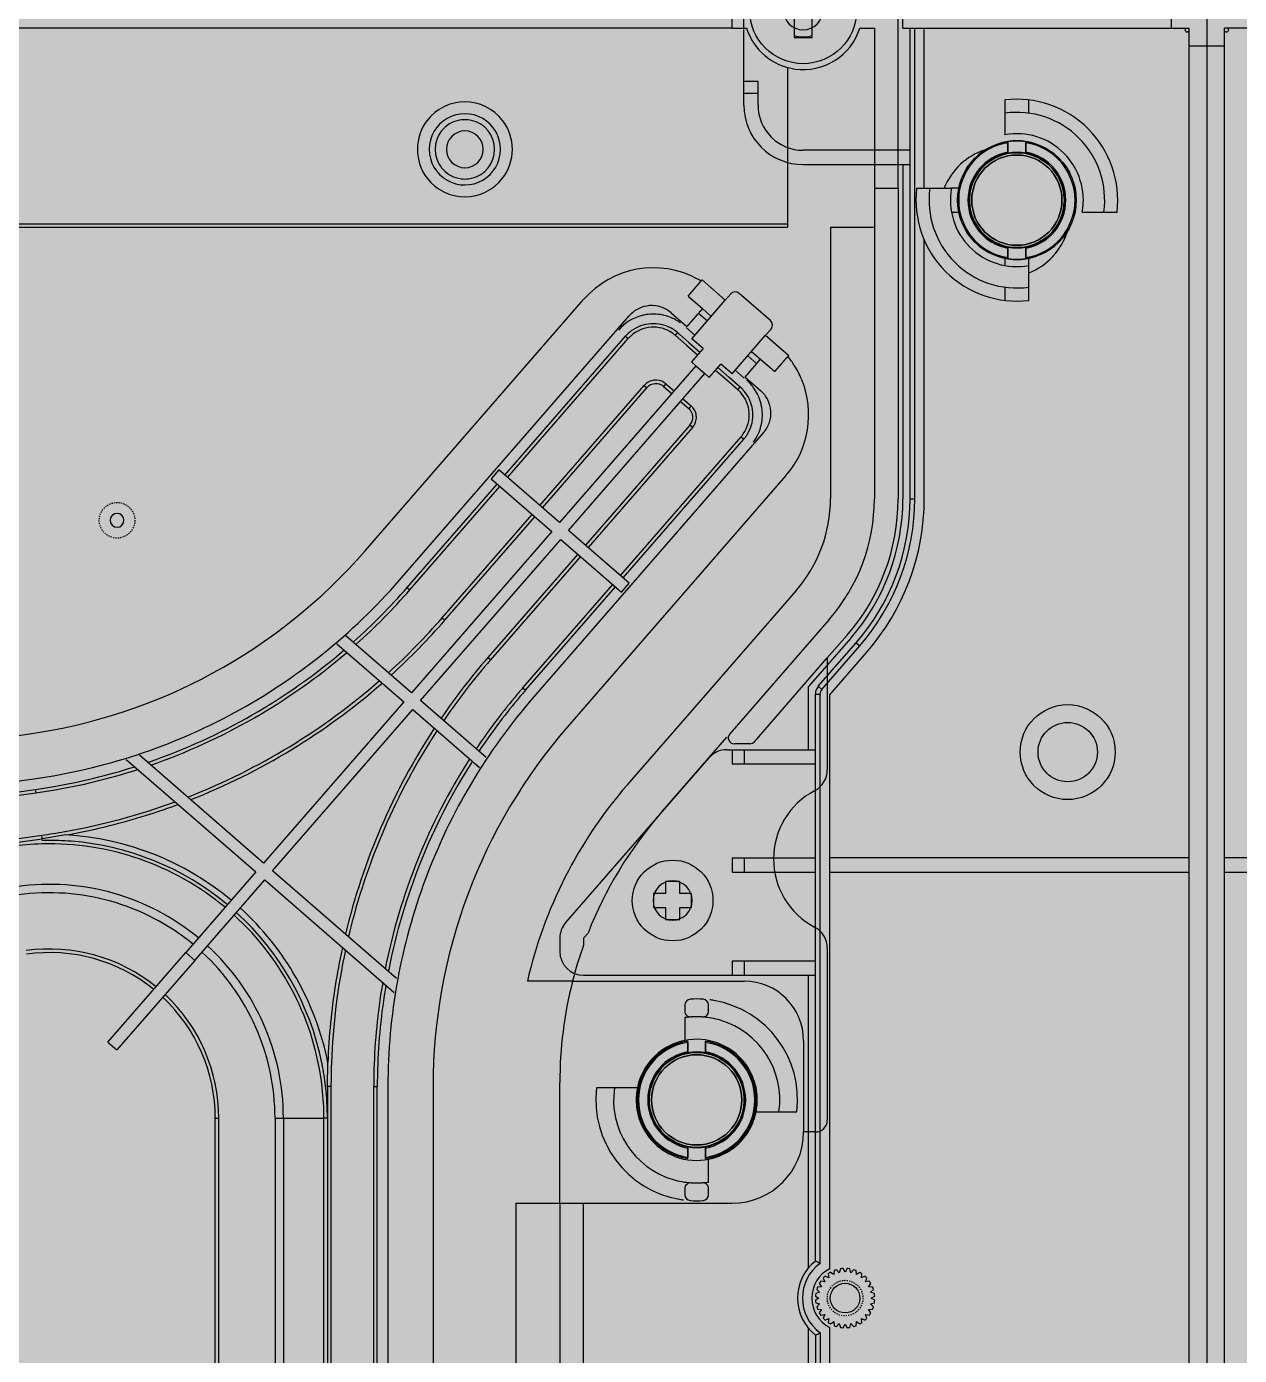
# Model space of a CAD drawing. Header units: millimetres. Extents: x -1070 to 42146, y 1440 to 12921.
# Drawn here: x 5762.3 to 5864.5, y 3154.5 to 3266.5 of the extents above; entities that cross this region are included whole.
import ezdxf

# ---------------------------------------------------------------- set-up
doc = ezdxf.new("R2010")
doc.units = ezdxf.units.MM
doc.linetypes.add('HIDDEN', pattern=[0.2, 0.1, -0.1])
for name, color, linetype in [('CITI-3MM实线CONTINUOUS', 7, 'Continuous'), ('CITIE-TAO实线CONTINUOUS', 7, 'Continuous'), ('CUPOST实线CONTINUOUS', 7, 'Continuous'), ('CUPOST隐藏线HIDDEN', 7, 'Continuous'), ('DW-PLUS-XIANGTI隐藏线HIDDEN', 7, 'Continuous'), ('M4-S_3实线CONTINUOUS', 7, 'Continuous'), ('M4-S实线CONTINUOUS', 7, 'Continuous'), ('QUE-PLATE-0314实线CONTINUOUS', 7, 'Continuous')]:
    doc.layers.add(name, color=color, linetype=linetype)

msp = doc.modelspace()

# ---------------------------------------------------------------- hatches: boundary and pattern name
at = {"lineweight": -3}
h = msp.add_hatch(color=256, dxfattribs=at)
h.dxf.hatch_style = 1
h.paths.add_polyline_path([(5611.757, 3767.826), (5611.757, 2767.826), (6111.757, 2767.826), (6111.757, 3767.826)])

# ---------------------------------------------------------------- linework, layer by layer
at = {"color": 1, "lineweight": -3}
msp.add_line((5861.757, 3767.826), (5861.757, 2767.826), dxfattribs=at)
at = {"color": 7, "linetype": 'Continuous', "lineweight": -3}
for p, q in [((5835.757, 3252.826), (5835.757, 3282.826)), ((5821.757, 3269.326), (5821.757, 3266.326)), ((5821.757, 3266.326), (5737.357, 3266.326)), ((5821.757, 3266.326), (5822.987, 3266.326)), ((5832.526, 3266.326), (5833.757, 3266.326)), ((5833.757, 3266.326), (5833.757, 3252.826)), ((5826.457, 3249.561), (5826.457, 3262.998)), ((5845.007, 3256.668), (5845.007, 3256.769)), ((5846.507, 3256.769), (5846.507, 3256.668)), ((5845.007, 3256.668), (5845.007, 3255.882)), ((5845.007, 3255.882), (5845.007, 3255.78)), ((5846.507, 3256.668), (5846.507, 3255.882)), ((5846.507, 3255.78), (5846.507, 3255.882)), ((5833.757, 3252.826), (5835.757, 3252.826)), ((5833.757, 3252.826), (5833.757, 3226.673)), ((5835.757, 3252.826), (5835.757, 3226.673)), ((5642.018, 3249.561), (5826.457, 3249.561)), ((5826.457, 3249.811), (5711.097, 3249.811)), ((5830.057, 3249.561), (5830.057, 3226.673)), ((5830.057, 3249.561), (5833.757, 3249.561)), ((5845.007, 3247.871), (5845.007, 3247.77)), ((5845.007, 3247.77), (5845.007, 3246.984)), ((5846.507, 3247.77), (5846.507, 3247.871)), ((5846.507, 3247.77), (5846.507, 3246.984)), ((5845.007, 3246.882), (5845.007, 3246.984)), ((5846.507, 3246.984), (5846.507, 3246.882)), ((5818.056, 3243.743), (5819.237, 3245.101)), ((5819.237, 3245.101), (5821.199, 3243.395)), ((5790.856, 3222.285), (5809.252, 3243.446)), ((5818.056, 3243.743), (5819.264, 3242.693)), ((5818.378, 3240.15), (5821.199, 3243.395)), ((5821.199, 3243.395), (5821.658, 3243.924)), ((5825.005, 3241.677), (5822.364, 3243.973)), ((5816.631, 3242.332), (5817.951, 3241.184)), ((5819.264, 3242.693), (5817.951, 3241.184)), ((5818.936, 3242.316), (5819.69, 3241.66)), ((5819.264, 3242.693), (5820.018, 3242.037)), ((5793.724, 3219.792), (5813.104, 3242.085)), ((5817.886, 3241.108), (5818.641, 3240.452)), ((5802.63, 3228.665), (5812.799, 3240.362)), ((5802.856, 3228.468), (5813.025, 3240.166)), ((5812.799, 3240.362), (5813.025, 3240.166)), ((5817.172, 3240.668), (5816.975, 3240.442)), ((5816.975, 3240.442), (5817.919, 3239.622)), ((5817.172, 3240.668), (5817.361, 3240.504)), ((5817.361, 3240.504), (5818.116, 3239.848)), ((5819.322, 3239.33), (5818.378, 3240.15)), ((5821.774, 3237.198), (5824.595, 3240.443)), ((5824.595, 3240.443), (5825.055, 3240.971)), ((5824.595, 3240.443), (5826.558, 3238.737)), ((5817.919, 3239.622), (5818.862, 3238.802)), ((5818.116, 3239.848), (5819.059, 3239.028)), ((5819.322, 3239.33), (5818.337, 3238.198)), ((5823.414, 3239.085), (5824.169, 3238.429)), ((5818.715, 3237.87), (5807.234, 3224.663)), ((5818.337, 3238.198), (5818.715, 3237.87)), ((5818.715, 3237.87), (5819.469, 3237.214)), ((5819.847, 3236.886), (5820.831, 3238.018)), ((5821.512, 3236.896), (5820.569, 3237.716)), ((5821.774, 3237.198), (5820.831, 3238.018)), ((5822.857, 3236.919), (5824.169, 3238.429)), ((5823.086, 3238.707), (5823.841, 3238.051)), ((5824.169, 3238.429), (5825.377, 3237.379)), ((5825.377, 3237.379), (5826.558, 3238.737)), ((5807.988, 3224.006), (5819.469, 3237.214)), ((5819.469, 3237.214), (5819.847, 3236.886)), ((5821.315, 3236.67), (5820.372, 3237.49)), ((5822.258, 3235.849), (5821.315, 3236.67)), ((5822.455, 3236.076), (5821.512, 3236.896)), ((5822.037, 3237.5), (5822.791, 3236.844)), ((5822.857, 3236.919), (5824.178, 3235.771)), ((5805.573, 3226.106), (5814.365, 3236.219)), ((5805.8, 3225.909), (5814.591, 3236.022)), ((5814.365, 3236.219), (5814.591, 3236.022)), ((5816.199, 3236.347), (5816.002, 3236.121)), ((5816.002, 3236.121), (5816.681, 3235.53)), ((5816.199, 3236.347), (5816.878, 3235.757)), ((5822.258, 3235.849), (5822.455, 3236.076)), ((5817.436, 3234.874), (5818.115, 3234.284)), ((5817.633, 3235.101), (5818.312, 3234.51)), ((5818.312, 3234.51), (5818.115, 3234.284)), ((5824.424, 3232.244), (5805.045, 3209.951)), ((5818.214, 3232.873), (5809.422, 3222.76)), ((5818.44, 3232.676), (5809.649, 3222.563)), ((5818.44, 3232.676), (5818.214, 3232.873)), ((5812.366, 3220.201), (5822.535, 3231.899)), ((5812.592, 3220.005), (5822.761, 3231.703)), ((5822.535, 3231.899), (5822.761, 3231.703)), ((5802.122, 3229.106), (5801.466, 3228.352)), ((5807.234, 3224.663), (5802.122, 3229.106)), ((5794.404, 3219.201), (5801.974, 3227.91)), ((5794.63, 3219.004), (5802.2, 3227.713)), ((5801.466, 3228.352), (5806.578, 3223.908)), ((5826.308, 3228.619), (5807.913, 3207.458)), ((5797.347, 3216.642), (5804.917, 3225.351)), ((5797.573, 3216.446), (5805.144, 3225.154)), ((5806.578, 3223.908), (5794.769, 3210.323)), ((5795.523, 3209.667), (5807.332, 3223.252)), ((5807.332, 3223.252), (5812.445, 3218.808)), ((5813.101, 3219.563), (5807.988, 3224.006)), ((5808.766, 3222.005), (5801.196, 3213.297)), ((5808.993, 3221.808), (5801.422, 3213.1)), ((5794.404, 3219.201), (5794.63, 3219.004)), ((5804.139, 3210.738), (5811.71, 3219.447)), ((5804.366, 3210.541), (5811.936, 3219.25)), ((5812.445, 3218.808), (5813.101, 3219.563)), ((5827.162, 3218.932), (5818.776, 3209.284)), ((5797.347, 3216.642), (5797.573, 3216.446)), ((5829.955, 3216.504), (5821.568, 3206.857)), ((5788.483, 3214.462), (5794.113, 3209.568)), ((5794.769, 3210.323), (5789.245, 3215.124)), ((5829.788, 3213.264), (5831.464, 3215.192)), ((5801.422, 3213.1), (5801.196, 3213.297)), ((5823.648, 3206.201), (5829.788, 3213.264)), ((5829.788, 3213.264), (5829.788, 3203.842)), ((5801.047, 3204.866), (5795.523, 3209.667)), ((5804.139, 3210.738), (5804.366, 3210.541)), ((5794.113, 3209.568), (5782.303, 3195.984)), ((5783.058, 3195.328), (5794.867, 3208.912)), ((5794.867, 3208.912), (5800.496, 3204.019)), ((5818.776, 3209.284), (5812.927, 3202.556)), ((5720.412, 3200.94), (5762.419, 3206.844)), ((5815.719, 3200.128), (5821.321, 3206.572)), ((5823.271, 3206.029), (5821.946, 3206.029)), ((5770.736, 3204.714), (5781.647, 3195.229)), ((5782.303, 3195.984), (5771.849, 3205.071)), ((5720.941, 3197.177), (5762.947, 3203.081)), ((5721.066, 3196.286), (5763.073, 3202.19)), ((5721.108, 3195.989), (5763.115, 3201.893)), ((5763.073, 3202.19), (5763.115, 3201.893)), ((5721.609, 3192.424), (5763.616, 3198.328)), ((5761.024, 3197.661), (5763.657, 3198.031)), ((5763.657, 3198.031), (5763.616, 3198.328)), ((5765.654, 3198.349), (5763.657, 3198.031)), ((5781.647, 3195.229), (5775.743, 3188.436)), ((5793.512, 3186.24), (5783.058, 3195.328)), ((5776.498, 3187.78), (5782.402, 3194.573)), ((5782.402, 3194.573), (5793.314, 3185.088)), ((5809.634, 3190.08), (5809.257, 3189.646)), ((5809.257, 3189.646), (5809.257, 3189.07)), ((5769.182, 3180.889), (5775.743, 3188.436)), ((5775.743, 3188.436), (5776.498, 3187.78)), ((5829.788, 3188.809), (5829.788, 3174.326)), ((5776.498, 3187.78), (5769.937, 3180.233)), ((5808.329, 3186.029), (5804.522, 3186.029)), ((5808.329, 3186.029), (5822.788, 3186.029)), ((5817.788, 3184.013), (5817.788, 3183.512)), ((5819.788, 3183.512), (5819.788, 3184.013)), ((5817.788, 3182.957), (5817.788, 3181.03)), ((5769.182, 3180.889), (5769.937, 3180.233)), ((5818.038, 3180.871), (5818.038, 3180.972)), ((5818.038, 3180.871), (5818.038, 3180.085)), ((5819.538, 3180.972), (5819.538, 3180.871)), ((5819.538, 3180.871), (5819.538, 3180.085)), ((5827.788, 3181.029), (5827.788, 3175.029)), ((5818.038, 3180.085), (5818.038, 3179.984)), ((5819.538, 3179.984), (5819.538, 3180.085)), ((5787.68, 3177.148), (5787.718, 3179.169)), ((5807.257, 3167.326), (5807.257, 3177.494)), ((5787.68, 3177.148), (5787.68, 3174.488)), ((5787.98, 3177.148), (5787.68, 3177.148)), ((5787.98, 3177.148), (5787.98, 3134.728)), ((5791.58, 3177.148), (5791.88, 3177.148)), ((5791.58, 3134.728), (5791.58, 3177.148)), ((5791.88, 3134.728), (5791.88, 3177.148)), ((5792.78, 3177.148), (5792.78, 3134.728)), ((5796.58, 3177.148), (5796.58, 3134.728)), ((5811.86, 3177.029), (5810.347, 3177.029)), ((5813.787, 3177.029), (5811.86, 3177.029)), ((5823.789, 3175.029), (5825.716, 3175.029)), ((5825.716, 3175.029), (5827.229, 3175.029)), ((5827.788, 3175.029), (5827.788, 3173.326)), ((5778.23, 3134.728), (5778.23, 3174.488)), ((5778.23, 3174.488), (5778.53, 3174.488)), ((5778.53, 3134.728), (5778.53, 3174.488)), ((5783.266, 3174.488), (5783.973, 3174.488)), ((5783.266, 3174.488), (5783.266, 3134.728)), ((5783.973, 3174.488), (5787.388, 3174.488)), ((5783.973, 3174.488), (5783.973, 3134.728)), ((5787.68, 3174.488), (5787.388, 3174.488)), ((5787.388, 3134.728), (5787.388, 3174.488)), ((5787.68, 3174.488), (5787.68, 3134.728)), ((5828.788, 3173.326), (5827.788, 3173.326)), ((5818.038, 3172.074), (5818.038, 3171.973)), ((5818.038, 3171.973), (5818.038, 3171.187)), ((5819.538, 3171.973), (5819.538, 3172.074)), ((5819.538, 3171.973), (5819.538, 3171.187)), ((5818.038, 3171.086), (5818.038, 3171.187)), ((5819.538, 3171.187), (5819.538, 3171.086)), ((5819.788, 3169.101), (5819.788, 3171.028)), ((5817.788, 3168.546), (5817.788, 3168.045)), ((5819.788, 3168.045), (5819.788, 3168.546)), ((5803.557, 3167.326), (5803.557, 3118.326)), ((5803.557, 3167.326), (5807.257, 3167.326)), ((5807.257, 3167.326), (5807.257, 3118.326)), ((5807.257, 3167.326), (5817.788, 3167.326)), ((5809.257, 3118.326), (5809.257, 3167.326)), ((5817.788, 3167.326), (5818.257, 3167.326)), ((5818.257, 3167.326), (5819.319, 3167.326)), ((5819.319, 3167.326), (5819.788, 3167.326)), ((5819.788, 3167.326), (5821.788, 3167.326))]:
    msp.add_line(p, q, dxfattribs=at)
for centre, radius, start, end in [((5827.757, 3267.826), 1.65, 180, 0), ((5827.757, 3267.826), 5, 197.4576, 261.97455), ((5827.757, 3267.826), 5, 261.97455, 342.5424), ((5799.257, 3256.107), 4, 37.54339, 142.45661), ((5799.257, 3256.107), 3, 59.93589, 120.0659), ((5799.257, 3256.107), 4, 142.45661, 180), ((5799.257, 3256.107), 3, 120.0659, 180), ((5799.257, 3256.107), 2.5, 102.85635, 180), ((5799.257, 3256.107), 2.5, 77.14317, 102.85635), ((5799.257, 3256.107), 2.5, 0, 77.14317), ((5799.257, 3256.107), 3, 0, 59.93589), ((5799.257, 3256.107), 4, 0, 37.54339), ((5799.257, 3256.107), 1.55, 90, 180), ((5799.257, 3256.107), 1.55, 0, 90), ((5845.757, 3251.826), 5, 98.62693, 180), ((5845.757, 3251.826), 5, 81.37307, 98.62693), ((5845.757, 3251.826), 5, 0, 81.37307), ((5799.257, 3256.107), 4, 180, 217.54339), ((5799.257, 3256.107), 3, 180, 239.93589), ((5799.257, 3256.107), 2.5, 180, 257.14317), ((5799.257, 3256.107), 1.55, 180, 270), ((5799.257, 3256.107), 1.55, 270, 0), ((5799.257, 3256.107), 2.5, 282.85635, 0), ((5799.257, 3256.107), 3, 300.0659, 0), ((5799.257, 3256.107), 4, 322.45661, 0), ((5845.757, 3251.826), 4.9, 98.80437, 261.19563), ((5845.757, 3251.826), 4.125, 100.47568, 259.52432), ((5845.757, 3251.826), 4.025, 100.739, 180), ((5845.757, 3251.826), 4, 100.74093, 177.39131), ((5845.757, 3251.826), 4, 100.74093, 177.39131), ((5845.757, 3251.826), 3.8, 0, 180), ((5845.757, 3251.826), 4.025, 79.261, 100.739), ((5845.757, 3251.826), 4, 79.25907, 100.74093), ((5845.757, 3251.826), 4, 79.25907, 100.74093), ((5845.757, 3251.826), 4, 2.60869, 79.25907), ((5845.757, 3251.826), 4.9, 278.80437, 81.19563), ((5845.757, 3251.826), 4.125, 280.47568, 79.52432), ((5845.757, 3251.826), 4.025, 0, 79.261), ((5799.257, 3256.107), 4, 217.54339, 322.45661), ((5799.257, 3256.107), 3, 239.93589, 300.0659), ((5799.257, 3256.107), 2.5, 257.14317, 282.85635), ((5845.757, 3251.826), 5, 180, 261.37307), ((5845.757, 3251.826), 4.025, 180, 259.261), ((5845.757, 3251.826), 4, 177.39131, 180), ((5845.757, 3251.826), 4, 177.39131, 180), ((5845.757, 3251.826), 4, 180, 182.60869), ((5845.757, 3251.826), 4, 180, 182.60869), ((5845.757, 3251.826), 4, 182.60869, 259.25907), ((5845.757, 3251.826), 4, 182.60869, 259.25907), ((5845.757, 3251.826), 3.8, 180, 0), ((5845.757, 3251.826), 4, 280.74093, 357.39131), ((5845.757, 3251.826), 4.025, 280.739, 0), ((5845.757, 3251.826), 5, 278.62693, 0), ((5845.757, 3251.826), 4, 0, 2.60869), ((5845.757, 3251.826), 4, 0, 2.60869), ((5845.757, 3251.826), 4, 357.39131, 0), ((5845.757, 3251.826), 4.025, 259.261, 280.739), ((5845.757, 3251.826), 4, 259.25907, 280.74093), ((5845.757, 3251.826), 4, 259.25907, 280.74093), ((5845.757, 3251.826), 5, 261.37307, 278.62693), ((5815.139, 3238.329), 7.8, 61.46966, 139), ((5815.139, 3238.329), 7.8, 58.96677, 61.46966), ((5822.036, 3243.596), 0.5, 49, 139), ((5814.991, 3240.445), 2.5, 116.50006, 139), ((5814.991, 3240.445), 2.5, 94.00012, 116.50006), ((5815.139, 3238.329), 3.9, 98.98723, 104.01277), ((5815.139, 3238.329), 3.9, 89.01277, 98.98723), ((5814.991, 3240.445), 2.5, 71.50007, 94.00012), ((5815.139, 3238.329), 3.9, 68.98723, 89.01277), ((5814.991, 3240.445), 2.5, 49, 71.50007), ((5815.139, 3238.329), 3.9, 104.01277, 139), ((5815.139, 3238.329), 2.8, 55.0428, 132.95761), ((5815.139, 3238.329), 3.1, 61.08702, 126.91298), ((5815.139, 3238.329), 3.9, 54.06268, 68.98723), ((5815.139, 3238.329), 3.1, 49, 61.08702), ((5824.677, 3241.299), 0.5, 319, 49), ((5815.139, 3238.329), 3.1, 126.91298, 139), ((5815.139, 3238.329), 2.8, 132.95761, 139), ((5815.139, 3238.329), 2.8, 49, 55.0428), ((5820.421, 3233.736), 7.8, 32.34887, 39.03323), ((5820.421, 3233.736), 7.8, 22.35635, 32.34887), ((5815.346, 3235.366), 1.3, 101.53963, 139), ((5815.346, 3235.366), 1.3, 86.4981, 101.53963), ((5815.346, 3235.366), 1.3, 49, 86.4981), ((5820.421, 3233.736), 3.9, 34, 49), ((5820.421, 3233.736), 7.8, 319, 22.35635), ((5815.346, 3235.366), 1, 116.5, 139), ((5815.346, 3235.366), 1, 71.5, 116.5), ((5815.346, 3235.366), 1, 49, 71.5), ((5820.421, 3233.736), 2.8, 42.99881, 49), ((5820.421, 3233.736), 3.1, 36.91298, 49), ((5820.421, 3233.736), 2.8, 325.00142, 42.99881), ((5820.421, 3233.736), 3.1, 331.08702, 36.91298), ((5820.421, 3233.736), 3.9, 23.98723, 34), ((5822.538, 3233.884), 2.5, 26.50006, 49), ((5817.459, 3233.529), 1.3, 11.53963, 49), ((5820.421, 3233.736), 3.9, 14.01277, 23.98723), ((5820.421, 3233.736), 3.9, 8.98723, 14.01277), ((5820.421, 3233.736), 3.9, 359.01277, 8.98723), ((5822.538, 3233.884), 2.5, 4.00012, 26.50006), ((5817.459, 3233.529), 1, 41.29166, 49), ((5817.459, 3233.529), 1, 26.5, 41.29166), ((5817.459, 3233.529), 1, 319, 341.5), ((5817.459, 3233.529), 1, 341.5, 26.5), ((5817.459, 3233.529), 1.3, 319, 356.4981), ((5817.459, 3233.529), 1.3, 356.4981, 11.53963), ((5820.421, 3233.736), 3.9, 324.06268, 359.01277), ((5822.538, 3233.884), 2.5, 341.50007, 4.00012), ((5820.421, 3233.736), 2.8, 319, 325.00142), ((5820.421, 3233.736), 3.1, 325.10772, 331.08702), ((5822.538, 3233.884), 2.5, 319, 341.50007), ((5820.421, 3233.736), 3.1, 319, 325.10772), ((5818.257, 3226.673), 11.8, 319, 0), ((5818.257, 3226.673), 15.5, 319, 0), ((5818.257, 3226.673), 17.5, 319, 0), ((5769.96, 3224.857), 0.584, 0, 180), ((5769.96, 3224.857), 0.584, 180, 0), ((5755.989, 3252.594), 46.2, 278, 319), ((5755.989, 3252.594), 50, 308.75, 319), ((5755.989, 3252.594), 50.9, 311.74737, 319), ((5755.989, 3252.594), 51.2, 311.75065, 319), ((5755.989, 3252.594), 54.8, 312.26337, 319), ((5755.989, 3252.594), 55.1, 312.26623, 319), ((5755.989, 3252.594), 50, 288.25, 308.75), ((5755.989, 3252.594), 50.9, 289.17406, 310.57134), ((5755.989, 3252.594), 51.2, 289.17969, 310.56441), ((5755.989, 3252.594), 51.2, 310.56441, 310.62108), ((5842.78, 3177.148), 55.1, 139, 145.73377), ((5842.78, 3177.148), 54.8, 139, 145.73663), ((5755.989, 3252.594), 54.8, 291.47342, 311.1751), ((5755.989, 3252.594), 55.1, 291.47835, 311.1692), ((5755.989, 3252.594), 55.1, 311.1692, 311.21796), ((5842.78, 3177.148), 50, 139, 149.25), ((5842.78, 3177.148), 51.2, 140.21218, 146.24935), ((5842.78, 3177.148), 50.9, 140.22139, 146.25263), ((5842.78, 3177.148), 51.2, 139, 140.21218), ((5842.78, 3177.148), 50.9, 139, 140.22139), ((5842.78, 3177.148), 46.2, 139, 180), ((5842.78, 3177.148), 55.1, 146.8308, 166.52165), ((5842.78, 3177.148), 54.8, 146.8249, 166.52658), ((5842.78, 3177.148), 55.1, 146.78204, 146.8308), ((5821.946, 3206.529), 0.5, 139, 270), ((5823.271, 3206.529), 0.5, 270, 319), ((5755.989, 3252.594), 50, 278, 288.25), ((5755.989, 3252.594), 50.9, 279.62101, 287.67722), ((5755.989, 3252.594), 50.9, 288.98595, 289.17406), ((5842.78, 3177.148), 51.2, 147.43559, 168.82031), ((5842.78, 3177.148), 50.9, 147.58153, 168.82594), ((5842.78, 3177.148), 51.2, 147.37892, 147.43559), ((5842.78, 3177.148), 50.9, 147.42866, 147.58153), ((5755.989, 3252.594), 51.2, 279.6511, 287.67345), ((5755.989, 3252.594), 51.2, 287.67345, 287.8813), ((5827.788, 3203.842), 2, 297.83402, 0), ((5755.989, 3252.594), 50.9, 278, 279.62101), ((5755.989, 3252.594), 51.2, 278, 279.6511), ((5842.78, 3177.148), 50, 149.25, 169.75), ((5841.757, 3177.494), 38.2, 139, 167.08986), ((5831.757, 3196.326), 6.5, 117.83402, 242.16598), ((5755.989, 3252.594), 54.8, 280.0977, 290.12754), ((5755.989, 3252.594), 55.1, 283.60127, 290.12376), ((5755.989, 3252.594), 55.1, 290.12376, 290.29941), ((5755.989, 3252.594), 54.8, 291.3148, 291.47342), ((5841.757, 3177.494), 34.5, 139, 158.60486), ((5755.989, 3252.594), 54.8, 278, 280.02285), ((5755.989, 3252.594), 54.8, 280.02285, 280.0977), ((5755.989, 3252.594), 55.1, 280.09386, 283.60127), ((5764.28, 3174.488), 23.107, 91.63222, 98), ((5764.28, 3174.488), 23.107, 91.54462, 91.63222), ((5764.28, 3174.488), 23.4, 91.52023, 91.5978), ((5764.28, 3174.488), 23.107, 50.23988, 91.54462), ((5764.28, 3174.488), 23.4, 90.71821, 91.52023), ((5764.28, 3174.488), 23.4, 88.15331, 90.71821), ((5764.28, 3174.488), 23.4, 85.5251, 88.15331), ((5764.28, 3174.488), 23.9, 50.19874, 86.72459), ((5764.28, 3174.488), 23.4, 50.22436, 85.5251), ((5764.28, 3174.488), 19.693, 50.45489, 98), ((5816.757, 3192.826), 1.65, 0, 180), ((5764.28, 3174.488), 18.986, 50.50909, 98), ((5764.28, 3174.488), 23.4, 11.46857, 47.77564), ((5764.28, 3174.488), 23.9, 11.29629, 47.80126), ((5816.757, 3192.826), 1.65, 180, 0), ((5764.28, 3174.488), 23.107, 6.45538, 47.76012), ((5842.78, 3177.148), 54.8, 166.52658, 166.6852), ((5827.788, 3188.809), 2, 0, 62.16598), ((5764.28, 3174.488), 14.25, 51.01079, 98), ((5764.28, 3174.488), 13.95, 51.05405, 98), ((5764.28, 3174.488), 18.986, 0, 47.49091), ((5764.28, 3174.488), 19.693, 0, 47.54511), ((5842.78, 3177.148), 55.1, 167.87626, 174.39879), ((5842.78, 3177.148), 54.8, 167.87246, 177.9023), ((5842.78, 3177.148), 55.1, 167.70059, 167.87626), ((5841.757, 3177.494), 34.5, 160.39514, 165.67725), ((5842.78, 3177.148), 50.9, 168.82594, 169.01405), ((5842.78, 3177.148), 51.2, 170.32655, 178.34889), ((5842.78, 3177.148), 50.9, 170.32278, 178.37899), ((5842.78, 3177.148), 51.2, 170.1187, 170.32655), ((5842.78, 3177.148), 50, 169.75, 180), ((5841.757, 3177.494), 34.5, 165.67725, 180), ((5822.788, 3181.029), 5, 0, 90), ((5764.28, 3174.488), 13.95, 0, 46.94595), ((5764.28, 3174.488), 14.25, 0, 46.98921), ((5818.288, 3184.013), 0.5, 93.58332, 180), ((5818.788, 3176.029), 8.5, 86.41668, 93.58332), ((5819.288, 3184.013), 0.5, 0, 86.41668), ((5818.788, 3176.029), 8.5, 80.15881, 82.46232), ((5818.788, 3176.029), 8.5, 353.24367, 80.15881), ((5818.288, 3183.512), 0.5, 180, 273.82255), ((5818.788, 3176.029), 7, 95.29417, 98.21321), ((5818.788, 3176.029), 7, 86.17745, 93.82255), ((5819.288, 3183.512), 0.5, 266.17745, 0), ((5818.788, 3176.029), 7, 79.76053, 86.17743), ((5818.788, 3176.029), 7, 73.4912, 79.76053), ((5842.78, 3177.148), 55.1, 174.39879, 177.89668), ((5818.788, 3176.029), 7, 351.78679, 73.4912), ((5818.788, 3176.029), 5.1, 112.43022, 168.69227), ((5818.788, 3176.029), 5, 98.62693, 177.53429), ((5818.788, 3176.029), 4.9, 98.80437, 261.19563), ((5818.788, 3176.029), 5.1, 101.30773, 112.43022), ((5818.788, 3176.029), 5.1, 69.95103, 101.30773), ((5818.788, 3176.029), 5, 0, 81.37307), ((5818.788, 3176.029), 4.9, 278.80437, 81.19563), ((5818.788, 3176.029), 5.1, 13.77913, 69.95103), ((5818.788, 3176.029), 4.125, 100.47568, 259.52432), ((5818.788, 3176.029), 4.025, 100.739, 180), ((5818.788, 3176.029), 4, 100.74093, 177.39131), ((5818.788, 3176.029), 4, 100.74093, 177.39131), ((5818.788, 3176.029), 3.8, 0, 180), ((5818.788, 3176.029), 4.025, 79.261, 100.739), ((5818.788, 3176.029), 4, 79.25907, 100.74093), ((5818.788, 3176.029), 4, 79.25907, 100.74093), ((5818.788, 3176.029), 4, 2.60869, 79.25907), ((5818.788, 3176.029), 4.125, 280.47568, 79.52432), ((5818.788, 3176.029), 4.025, 0, 79.261), ((5764.28, 3174.488), 23.4, 11.31535, 11.46857), ((5764.28, 3174.488), 23.4, 6.59611, 11.31535), ((5842.78, 3177.148), 54.8, 177.97711, 180), ((5842.78, 3177.148), 54.8, 177.9023, 177.97711), ((5842.78, 3177.148), 51.2, 178.34889, 180), ((5842.78, 3177.148), 50.9, 178.37899, 180), ((5818.788, 3176.029), 5.1, 355.1169, 13.77913), ((5764.28, 3174.488), 23.107, 6.36775, 6.45538), ((5764.28, 3174.488), 23.107, 0, 6.36775), ((5764.28, 3174.488), 23.4, 6.48835, 6.59611), ((5764.28, 3174.488), 23.4, 6.41733, 6.48835), ((5764.28, 3174.488), 23.4, 0, 6.41733), ((5818.788, 3176.029), 8.5, 173.24367, 260.15881), ((5818.788, 3176.029), 7, 171.78679, 253.4912), ((5818.788, 3176.029), 5.1, 175.09521, 193.74717), ((5818.788, 3176.029), 5.1, 168.69227, 175.09521), ((5818.788, 3176.029), 5, 177.53429, 180), ((5818.788, 3176.029), 4, 177.39131, 180), ((5818.788, 3176.029), 4, 177.39131, 180), ((5818.788, 3176.029), 4, 0, 2.60869), ((5818.788, 3176.029), 5, 180, 261.37307), ((5818.788, 3176.029), 4.025, 180, 259.261), ((5818.788, 3176.029), 4, 180, 182.60869), ((5818.788, 3176.029), 4, 180, 182.60869), ((5818.788, 3176.029), 4, 182.60869, 259.25907), ((5818.788, 3176.029), 4, 182.60869, 259.25907), ((5818.788, 3176.029), 3.8, 180, 0), ((5818.788, 3176.029), 4, 280.74093, 357.39131), ((5818.788, 3176.029), 4.025, 280.739, 0), ((5818.788, 3176.029), 5, 278.62693, 357.53429), ((5818.788, 3176.029), 5.1, 292.43022, 348.69227), ((5818.788, 3176.029), 4, 357.39131, 0), ((5818.788, 3176.029), 5, 357.53429, 0), ((5818.788, 3176.029), 5.1, 348.69227, 355.1169), ((5818.788, 3176.029), 5.1, 193.74717, 249.93616), ((5828.788, 3174.326), 1, 270, 0), ((5821.788, 3173.326), 6, 270, 0), ((5818.788, 3176.029), 4.025, 259.261, 280.739), ((5818.788, 3176.029), 4, 259.25907, 280.74093), ((5818.788, 3176.029), 5.1, 249.93616, 281.30773), ((5818.788, 3176.029), 5.1, 281.30773, 292.43022), ((5818.788, 3176.029), 7, 253.4912, 259.76053), ((5818.788, 3176.029), 7, 259.76053, 266.17743), ((5818.288, 3168.546), 0.5, 86.17745, 180), ((5818.788, 3176.029), 7, 266.17745, 273.82255), ((5819.288, 3168.546), 0.5, 0, 93.82255), ((5818.788, 3176.029), 7, 275.29417, 278.21321), ((5818.788, 3176.029), 8.5, 260.15881, 262.46232), ((5818.288, 3168.045), 0.5, 180, 266.41668), ((5818.788, 3176.029), 8.5, 266.41668, 273.58332), ((5819.288, 3168.045), 0.5, 273.58332, 0)]:
    msp.add_arc(centre, radius, start, end, dxfattribs=at)
at = {"layer": 'CITI-3MM实线CONTINUOUS', "color": 7, "lineweight": -3}
for centre, radius in [((5845.757, 3251.826), 4), ((5845.757, 3251.826), 3.8), ((5818.788, 3176.029), 4), ((5818.788, 3176.029), 3.8)]:
    msp.add_circle(centre, radius, dxfattribs=at)
at = {"layer": 'CITIE-TAO实线CONTINUOUS', "color": 7, "lineweight": -3}
for p, q in [((5845.007, 3255.78), (5845.007, 3256.769)), ((5846.507, 3255.78), (5846.507, 3256.769)), ((5845.007, 3246.882), (5845.007, 3247.871)), ((5846.507, 3246.882), (5846.507, 3247.871)), ((5818.038, 3179.984), (5818.038, 3180.972)), ((5819.538, 3179.984), (5819.538, 3180.972)), ((5818.038, 3171.086), (5818.038, 3172.074)), ((5819.538, 3171.086), (5819.538, 3172.074))]:
    msp.add_line(p, q, dxfattribs=at)
for centre, radius in [((5845.757, 3251.826), 5), ((5845.757, 3251.826), 4.025), ((5818.788, 3176.029), 4.025)]:
    msp.add_circle(centre, radius, dxfattribs=at)
for centre, radius, start, end in [((5845.757, 3251.826), 4.9, 98.80437, 261.19563), ((5845.757, 3251.826), 4.125, 100.47568, 259.52432), ((5845.757, 3251.826), 4.9, 278.80437, 81.19563), ((5845.757, 3251.826), 4.125, 280.47568, 79.52432), ((5818.788, 3176.029), 5, 98.62693, 180), ((5818.788, 3176.029), 4.9, 98.80437, 261.19563), ((5818.788, 3176.029), 4.9, 278.80437, 81.19563), ((5818.788, 3176.029), 4.125, 100.47568, 259.52432), ((5818.788, 3176.029), 4.125, 280.47568, 79.52432), ((5818.788, 3176.029), 5, 278.62693, 0)]:
    msp.add_arc(centre, radius, start, end, dxfattribs=at)
at = {"layer": 'CUPOST实线CONTINUOUS', "color": 7, "lineweight": -3}
for p, q in [((5859.986, 3266.326), (5859.913, 3266.138)), ((5860.069, 3265.982), (5860.257, 3266.055)), ((5863.257, 3266.055), (5863.445, 3265.982)), ((5863.601, 3266.138), (5863.527, 3266.326)), ((5830.359, 3161.647), (5830.333, 3161.308)), ((5830.798, 3161.471), (5830.567, 3161.72)), ((5830.899, 3161.795), (5830.798, 3161.471)), ((5831.288, 3161.526), (5831.118, 3161.82)), ((5831.458, 3161.82), (5831.288, 3161.526)), ((5831.778, 3161.471), (5831.677, 3161.795)), ((5832.009, 3161.72), (5831.778, 3161.471)), ((5832.243, 3161.308), (5832.217, 3161.647)), ((5829.114, 3160.561), (5829.306, 3160.28)), ((5829.568, 3160.698), (5829.232, 3160.748)), ((5829.444, 3161.014), (5829.568, 3160.698)), ((5829.916, 3161.046), (5829.6, 3161.17)), ((5829.866, 3161.382), (5829.916, 3161.046)), ((5830.333, 3161.308), (5830.053, 3161.499)), ((5832.523, 3161.499), (5832.243, 3161.308)), ((5832.66, 3161.046), (5832.71, 3161.382)), ((5832.976, 3161.17), (5832.66, 3161.046)), ((5833.008, 3160.698), (5833.132, 3161.014)), ((5833.344, 3160.748), (5833.008, 3160.698)), ((5833.27, 3160.28), (5833.461, 3160.561)), ((5828.794, 3159.496), (5829.088, 3159.326)), ((5829.088, 3159.326), (5828.794, 3159.156)), ((5829.143, 3159.815), (5828.818, 3159.715)), ((5828.894, 3160.047), (5829.143, 3159.815)), ((5829.306, 3160.28), (5828.967, 3160.255)), ((5833.609, 3160.255), (5833.27, 3160.28)), ((5833.433, 3159.815), (5833.682, 3160.047)), ((5833.757, 3159.715), (5833.433, 3159.815)), ((5833.488, 3159.326), (5833.782, 3159.496)), ((5833.782, 3159.156), (5833.488, 3159.326)), ((5828.818, 3158.936), (5829.143, 3158.836)), ((5829.143, 3158.836), (5828.894, 3158.605)), ((5828.967, 3158.397), (5829.306, 3158.371)), ((5829.306, 3158.371), (5829.114, 3158.091)), ((5833.27, 3158.371), (5833.609, 3158.397)), ((5833.461, 3158.091), (5833.27, 3158.371)), ((5833.433, 3158.836), (5833.757, 3158.936)), ((5833.682, 3158.605), (5833.433, 3158.836)), ((5829.232, 3157.904), (5829.568, 3157.954)), ((5829.568, 3157.954), (5829.444, 3157.638)), ((5829.6, 3157.482), (5829.916, 3157.606)), ((5829.916, 3157.606), (5829.866, 3157.27)), ((5830.053, 3157.152), (5830.333, 3157.344)), ((5830.333, 3157.344), (5830.359, 3157.005)), ((5830.567, 3156.932), (5830.798, 3157.181)), ((5830.798, 3157.181), (5830.899, 3156.856)), ((5831.118, 3156.832), (5831.288, 3157.126)), ((5831.288, 3157.126), (5831.458, 3156.832)), ((5831.677, 3156.856), (5831.778, 3157.181)), ((5831.778, 3157.181), (5832.009, 3156.932)), ((5832.217, 3157.005), (5832.243, 3157.344)), ((5832.243, 3157.344), (5832.523, 3157.152)), ((5832.66, 3157.606), (5832.976, 3157.482)), ((5832.71, 3157.27), (5832.66, 3157.606)), ((5833.008, 3157.954), (5833.344, 3157.904)), ((5833.132, 3157.638), (5833.008, 3157.954))]:
    msp.add_line(p, q, dxfattribs=at)
msp.add_circle((5831.288, 3159.326), 1.25, dxfattribs=at)
for centre, start, end in [((5861.757, 3267.826), 222.46752, 227.53242), ((5861.757, 3267.826), 312.4675, 317.5324), ((5831.288, 3159.326), 106.75326, 111.81816), ((5831.288, 3159.326), 93.89612, 98.96102), ((5831.288, 3159.326), 81.0389, 86.10388), ((5831.288, 3159.326), 68.18176, 73.24666), ((5831.288, 3159.326), 145.32468, 150.38958), ((5831.288, 3159.326), 132.46754, 137.53244), ((5831.288, 3159.326), 119.6104, 124.6753), ((5831.288, 3159.326), 55.32462, 60.38952), ((5831.288, 3159.326), 42.46748, 47.53238), ((5831.288, 3159.326), 29.61034, 34.67524), ((5831.288, 3159.326), 171.03896, 176.10386), ((5831.288, 3159.326), 158.18182, 163.24672), ((5831.288, 3159.326), 16.7532, 21.8181), ((5831.288, 3159.326), 3.89606, 8.96096), ((5831.288, 3159.326), 183.8961, 188.961), ((5831.288, 3159.326), 196.75324, 201.81814), ((5831.288, 3159.326), 338.18178, 343.24668), ((5831.288, 3159.326), 351.03892, 356.10382), ((5831.288, 3159.326), 209.61038, 214.67528), ((5831.288, 3159.326), 222.46752, 227.53242), ((5831.288, 3159.326), 235.32466, 240.38956), ((5831.288, 3159.326), 299.61036, 304.67526), ((5831.288, 3159.326), 312.4675, 317.5324), ((5831.288, 3159.326), 325.32464, 330.38954), ((5831.288, 3159.326), 248.1818, 253.2467), ((5831.288, 3159.326), 261.03894, 266.10384), ((5831.288, 3159.326), 273.89608, 278.96098), ((5831.288, 3159.326), 286.75322, 291.81812)]:
    msp.add_arc(centre, 2.5, start, end, dxfattribs=at)
at = {"layer": 'CUPOST隐藏线HIDDEN', "color": 5, "linetype": 'HIDDEN', "lineweight": -3}
msp.add_circle((5831.288, 3159.326), 1.5, dxfattribs=at)
at = {"layer": 'DW-PLUS-XIANGTI隐藏线HIDDEN', "color": 5, "linetype": 'HIDDEN', "lineweight": -3}
msp.add_circle((5769.96, 3224.857), 1.5, dxfattribs=at)
at = {"layer": 'M4-S_3实线CONTINUOUS', "color": 7, "lineweight": -3}
for p, q in [((5817.357, 3194.426), (5816.157, 3194.426)), ((5816.157, 3194.426), (5816.157, 3193.426)), ((5817.357, 3193.426), (5817.357, 3194.426)), ((5816.157, 3193.426), (5815.157, 3193.426)), ((5815.157, 3193.426), (5815.157, 3192.226)), ((5818.357, 3193.426), (5817.357, 3193.426)), ((5818.357, 3192.226), (5818.357, 3193.426)), ((5815.157, 3192.226), (5816.157, 3192.226)), ((5816.157, 3192.226), (5816.157, 3191.226)), ((5817.357, 3192.226), (5818.357, 3192.226)), ((5817.357, 3191.226), (5817.357, 3192.226)), ((5816.157, 3191.226), (5817.357, 3191.226))]:
    msp.add_line(p, q, dxfattribs=at)
msp.add_circle((5816.757, 3192.826), 3.4, dxfattribs=at)
at = {"layer": 'M4-S实线CONTINUOUS', "color": 7, "lineweight": -3}
for p, q in [((5827.007, 3267.076), (5827.007, 3265.526)), ((5828.507, 3265.526), (5828.507, 3267.076)), ((5827.007, 3265.526), (5828.507, 3265.526))]:
    msp.add_line(p, q, dxfattribs=at)
msp.add_circle((5827.757, 3267.826), 4.5, dxfattribs=at)
at = {"layer": 'QUE-PLATE-0314实线CONTINUOUS', "color": 7, "lineweight": -3}
for p, q in [((5822.757, 3259.826), (5822.757, 3275.826)), ((5836.157, 3266.326), (5836.157, 3269.326)), ((5858.757, 3269.326), (5858.757, 3266.326)), ((5836.157, 3266.326), (5860.257, 3266.326)), ((5836.757, 3226.673), (5836.757, 3266.326)), ((5837.157, 3226.673), (5837.157, 3266.326)), ((5837.957, 3252.826), (5837.957, 3266.326)), ((5859.986, 3266.326), (5859.913, 3266.138)), ((5860.257, 3266.055), (5860.069, 3265.982)), ((5860.257, 3054.226), (5860.257, 3266.326)), ((5863.257, 3054.226), (5863.257, 3266.326)), ((5887.357, 3266.326), (5863.257, 3266.326)), ((5863.257, 3266.055), (5863.445, 3265.982)), ((5863.601, 3266.138), (5863.527, 3266.326)), ((5860.257, 3264.826), (5863.257, 3264.826)), ((5823.957, 3261.826), (5822.757, 3261.826)), ((5823.957, 3259.826), (5823.957, 3261.826)), ((5823.957, 3260.826), (5822.757, 3260.826)), ((5844.757, 3260.267), (5844.757, 3257.336)), ((5846.757, 3259.158), (5846.757, 3260.267)), ((5836.757, 3256.026), (5827.757, 3256.026)), ((5827.757, 3254.826), (5836.757, 3254.826)), ((5836.157, 3254.826), (5836.157, 3226.673)), ((5837.316, 3252.826), (5840.247, 3252.826)), ((5840.868, 3252.826), (5840.247, 3252.826)), ((5840.258, 3250.826), (5840.868, 3250.826)), ((5851.267, 3250.826), (5854.198, 3250.826)), ((5837.957, 3226.673), (5837.957, 3248.448)), ((5844.757, 3246.937), (5844.757, 3246.327)), ((5846.757, 3246.316), (5846.757, 3246.937)), ((5846.757, 3243.385), (5846.757, 3246.316)), ((5844.757, 3244.494), (5844.757, 3243.385)), ((5836.757, 3226.673), (5837.157, 3226.673)), ((5831.766, 3214.93), (5828.188, 3210.814)), ((5829.033, 3210.872), (5832.219, 3214.536)), ((5829.335, 3210.609), (5832.521, 3214.274)), ((5832.219, 3214.536), (5832.521, 3214.274)), ((5829.988, 3210.141), (5833.124, 3213.749)), ((5828.188, 3210.814), (5828.188, 3205.529)), ((5829.033, 3210.872), (5829.335, 3210.609)), ((5828.788, 3162.448), (5828.788, 3210.216)), ((5828.788, 3210.216), (5829.188, 3210.216)), ((5829.188, 3162.25), (5829.188, 3210.216)), ((5829.988, 3161.806), (5829.988, 3210.141)), ((5821.325, 3205.529), (5828.788, 3205.529)), ((5821.788, 3205.529), (5821.788, 3204.329)), ((5822.788, 3205.529), (5822.788, 3204.329)), ((5819.816, 3204.841), (5807.747, 3190.958)), ((5821.788, 3204.329), (5828.788, 3204.329)), ((5821.788, 3196.426), (5828.788, 3196.426)), ((5821.788, 3196.426), (5821.788, 3195.226)), ((5822.788, 3196.426), (5822.788, 3195.226)), ((5860.257, 3196.426), (5829.988, 3196.426)), ((5893.525, 3196.426), (5863.257, 3196.426)), ((5821.788, 3195.226), (5828.788, 3195.226)), ((5829.988, 3195.226), (5860.257, 3195.226)), ((5863.257, 3195.226), (5893.525, 3195.226)), ((5807.257, 3189.646), (5807.257, 3188.529)), ((5821.788, 3187.729), (5828.788, 3187.729)), ((5821.788, 3187.729), (5821.788, 3186.529)), ((5822.788, 3187.729), (5822.788, 3186.529)), ((5809.257, 3186.529), (5828.788, 3186.529)), ((5828.188, 3186.529), (5828.188, 3161.854)), ((5830.359, 3161.647), (5830.333, 3161.308)), ((5830.798, 3161.471), (5830.567, 3161.72)), ((5830.899, 3161.795), (5830.798, 3161.471)), ((5831.288, 3161.526), (5831.118, 3161.82)), ((5831.458, 3161.82), (5831.288, 3161.526)), ((5831.778, 3161.471), (5831.677, 3161.795)), ((5832.009, 3161.72), (5831.778, 3161.471)), ((5832.243, 3161.308), (5832.217, 3161.647)), ((5829.114, 3160.561), (5829.306, 3160.28)), ((5829.568, 3160.698), (5829.232, 3160.748)), ((5829.444, 3161.014), (5829.568, 3160.698)), ((5829.916, 3161.046), (5829.6, 3161.17)), ((5829.866, 3161.382), (5829.916, 3161.046)), ((5830.333, 3161.308), (5830.053, 3161.499)), ((5832.523, 3161.499), (5832.243, 3161.308)), ((5832.66, 3161.046), (5832.71, 3161.382)), ((5832.976, 3161.17), (5832.66, 3161.046)), ((5833.008, 3160.698), (5833.132, 3161.014)), ((5833.344, 3160.748), (5833.008, 3160.698)), ((5833.27, 3160.28), (5833.461, 3160.561)), ((5828.794, 3159.496), (5829.088, 3159.326)), ((5829.088, 3159.326), (5828.794, 3159.156)), ((5829.143, 3159.815), (5828.818, 3159.715)), ((5828.894, 3160.047), (5829.143, 3159.815)), ((5829.306, 3160.28), (5828.967, 3160.255)), ((5833.609, 3160.255), (5833.27, 3160.28)), ((5833.433, 3159.815), (5833.682, 3160.047)), ((5833.757, 3159.715), (5833.433, 3159.815)), ((5833.488, 3159.326), (5833.782, 3159.496)), ((5833.782, 3159.156), (5833.488, 3159.326)), ((5828.818, 3158.936), (5829.143, 3158.836)), ((5829.143, 3158.836), (5828.894, 3158.605)), ((5828.967, 3158.397), (5829.306, 3158.371)), ((5829.306, 3158.371), (5829.114, 3158.091)), ((5833.27, 3158.371), (5833.609, 3158.397)), ((5833.461, 3158.091), (5833.27, 3158.371)), ((5833.433, 3158.836), (5833.757, 3158.936)), ((5833.682, 3158.605), (5833.433, 3158.836)), ((5829.232, 3157.904), (5829.568, 3157.954)), ((5829.568, 3157.954), (5829.444, 3157.638)), ((5829.6, 3157.482), (5829.916, 3157.606)), ((5829.916, 3157.606), (5829.866, 3157.27)), ((5830.053, 3157.152), (5830.333, 3157.344)), ((5830.333, 3157.344), (5830.359, 3157.005)), ((5830.567, 3156.932), (5830.798, 3157.181)), ((5830.798, 3157.181), (5830.899, 3156.856)), ((5831.118, 3156.832), (5831.288, 3157.126)), ((5831.288, 3157.126), (5831.458, 3156.832)), ((5831.677, 3156.856), (5831.778, 3157.181)), ((5831.778, 3157.181), (5832.009, 3156.932)), ((5832.217, 3157.005), (5832.243, 3157.344)), ((5832.243, 3157.344), (5832.523, 3157.152)), ((5832.66, 3157.606), (5832.976, 3157.482)), ((5832.71, 3157.27), (5832.66, 3157.606)), ((5833.008, 3157.954), (5833.344, 3157.904)), ((5833.132, 3157.638), (5833.008, 3157.954)), ((5828.188, 3156.798), (5828.188, 3128.854)), ((5828.788, 3156.203), (5828.788, 3129.448)), ((5829.188, 3156.402), (5829.188, 3129.25)), ((5829.988, 3128.806), (5829.988, 3156.846))]:
    msp.add_line(p, q, dxfattribs=at)
for radius in [4, 2.5]:
    msp.add_circle((5850.038, 3205.326), radius, dxfattribs=at)
for centre, radius, start, end in [((5827.757, 3267.826), 2.25, 250.51388, 289.48312), ((5861.757, 3267.826), 2.5, 222.46752, 227.53242), ((5861.757, 3267.826), 2.5, 312.4675, 317.5324), ((5845.757, 3251.826), 8.5, 353.24367, 96.75633), ((5827.757, 3259.826), 5, 180, 270), ((5827.757, 3259.826), 3.8, 180, 270), ((5845.757, 3251.826), 7.4, 352.23357, 97.76643), ((5845.757, 3251.826), 5.6, 349.71344, 100.28656), ((5844.757, 3250.826), 5.5, 107.3945, 158.67631), ((5845.757, 3251.826), 8.5, 173.24367, 276.75633), ((5845.757, 3251.826), 7.4, 172.23357, 277.76643), ((5845.757, 3251.826), 5.6, 169.71344, 280.28656), ((5844.757, 3250.826), 5.5, 291.32369, 342.74201), ((5818.257, 3226.673), 17.9, 319, 0), ((5818.257, 3226.673), 18.5, 319, 0), ((5818.257, 3226.673), 18.9, 319, 0), ((5818.257, 3226.673), 19.7, 319, 0), ((5829.788, 3210.216), 1, 139, 180), ((5829.788, 3210.216), 0.6, 139, 180), ((5821.325, 3203.529), 2, 90, 139), ((5809.257, 3189.646), 2, 139, 180), ((5809.257, 3188.529), 2, 180, 270), ((5831.288, 3159.326), 4, 128.6822, 231.31784), ((5831.288, 3159.326), 3.6, 125.68534, 234.31469), ((5831.288, 3159.326), 2.8, 117.664, 242.336), ((5821.399, 3147.054), 17.075, 62.86243, 64.36079), ((5831.288, 3159.326), 2.5, 106.75326, 111.81816), ((5831.288, 3159.326), 2.5, 93.89612, 98.96102), ((5831.288, 3159.326), 2.5, 81.0389, 86.10388), ((5831.288, 3159.326), 2.5, 68.18176, 73.24666), ((5831.288, 3159.326), 2.5, 145.32468, 150.38958), ((5831.288, 3159.326), 2.5, 132.46754, 137.53244), ((5831.288, 3159.326), 2.5, 119.6104, 124.6753), ((5831.288, 3159.326), 2.5, 55.32462, 60.38952), ((5831.288, 3159.326), 2.5, 42.46748, 47.53238), ((5831.288, 3159.326), 2.5, 29.61034, 34.67524), ((5831.288, 3159.326), 2.5, 171.03896, 176.10386), ((5831.288, 3159.326), 2.5, 158.18182, 163.24672), ((5831.288, 3159.326), 2.5, 16.7532, 21.8181), ((5831.288, 3159.326), 2.5, 3.89606, 8.96096), ((5831.288, 3159.326), 2.5, 183.8961, 188.961), ((5831.288, 3159.326), 2.5, 196.75324, 201.81814), ((5831.288, 3159.326), 2.5, 338.18178, 343.24668), ((5831.288, 3159.326), 2.5, 351.03892, 356.10382), ((5831.288, 3159.326), 2.5, 209.61038, 214.67528), ((5831.288, 3159.326), 2.5, 222.46752, 227.53242), ((5831.288, 3159.326), 2.5, 235.32466, 240.38956), ((5831.288, 3159.326), 2.5, 299.61036, 304.67526), ((5831.288, 3159.326), 2.5, 312.4675, 317.5324), ((5831.288, 3159.326), 2.5, 325.32464, 330.38954), ((5821.399, 3171.597), 17.075, 295.63921, 297.13757), ((5831.288, 3159.326), 2.5, 248.1818, 253.2467), ((5831.288, 3159.326), 2.5, 261.03894, 266.10384), ((5831.288, 3159.326), 2.5, 273.89608, 278.96098), ((5831.288, 3159.326), 2.5, 286.75322, 291.81812)]:
    msp.add_arc(centre, radius, start, end, dxfattribs=at)

doc.saveas('drawing.dxf')
